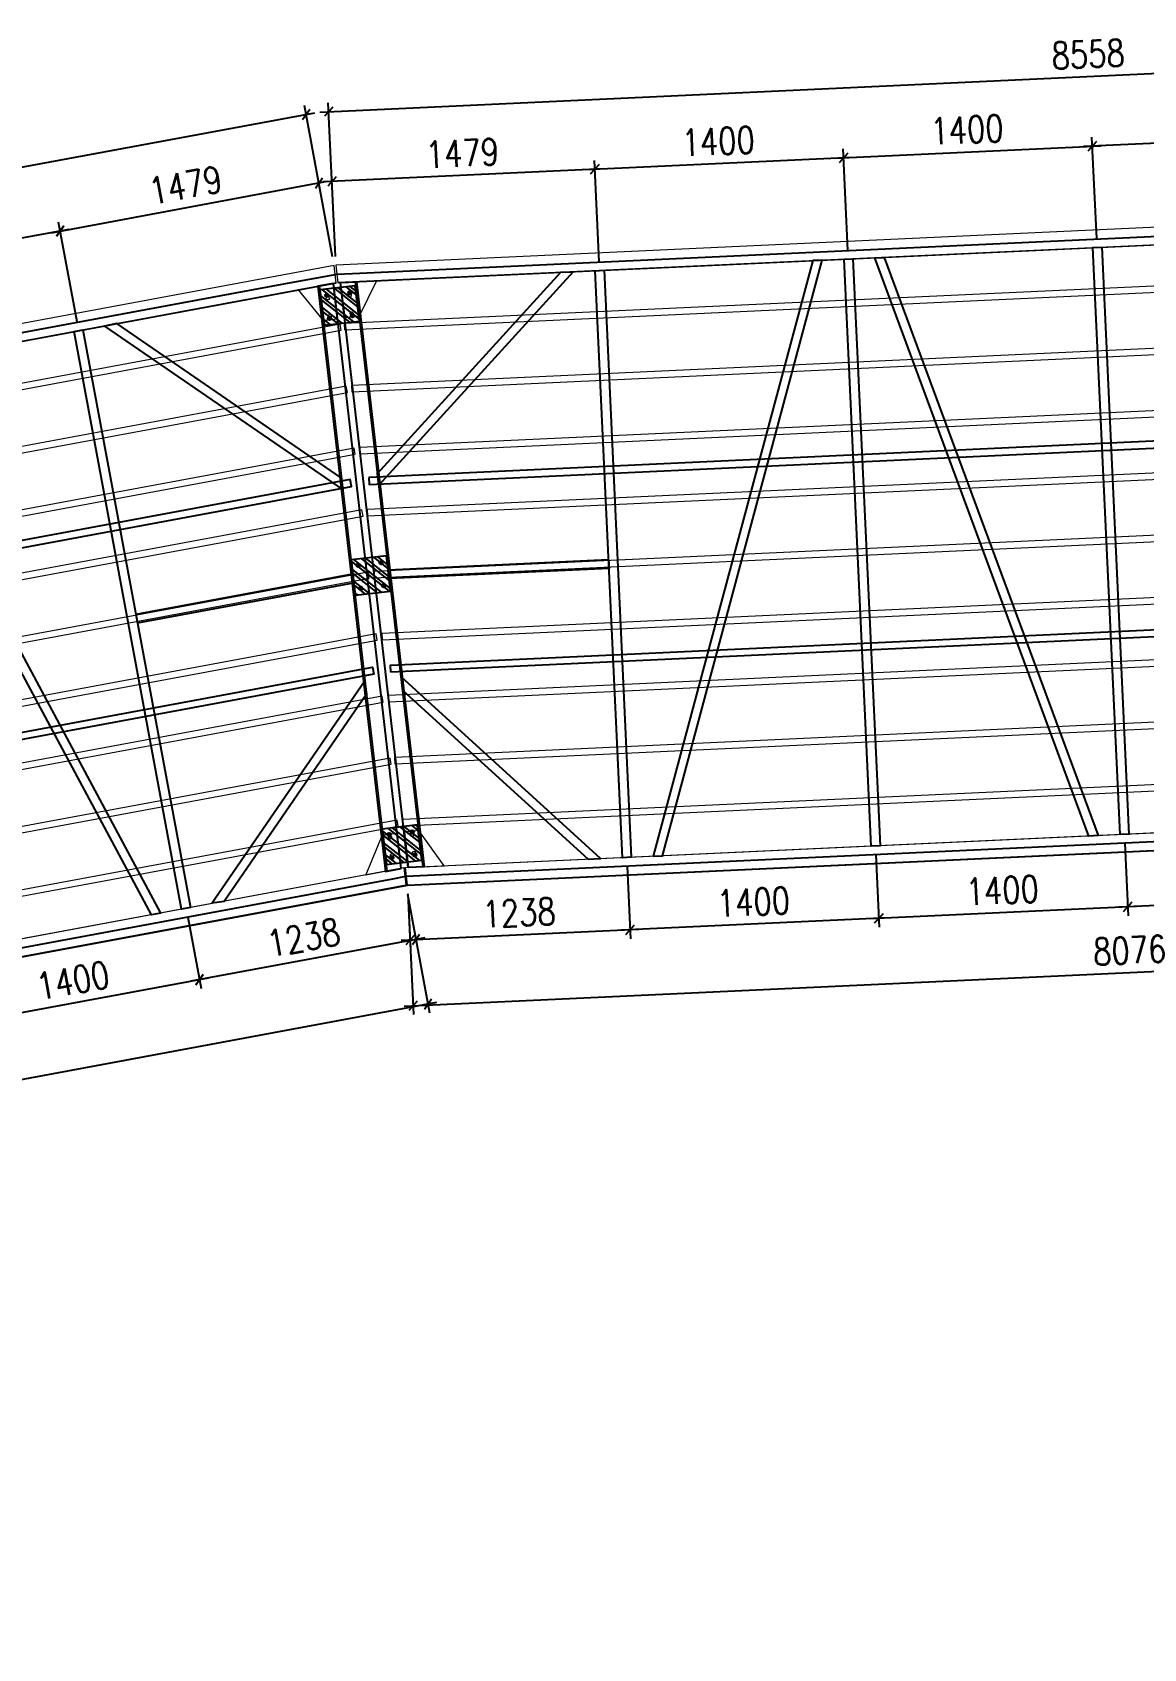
# Model space of a CAD drawing. Extents: x -259369 to -50372, y -155978 to 198088.
# Drawn here: x -169862 to -163615, y -18686 to -9597 of the extents above; entities that cross this region are included whole.
import ezdxf

# ---------------------------------------------------------------- set-up
doc = ezdxf.new("R2010")
doc.units = 0
doc.header["$LTSCALE"] = 1000
doc.header["$MEASUREMENT"] = 0
doc.linetypes.add('HIDDEN', pattern=[0.375, 0.25, -0.125])
for name, color, linetype, lineweight in [('加强板', 140, 'Continuous', 18), ('虚线', 8, 'Continuous', 0), ('铝主梁', 3, 'Continuous', 9), ('铝龙骨', 7, 'Continuous', 9)]:
    doc.layers.add(name, color=color, linetype=linetype, lineweight=lineweight)
for name, color, linetype in [('卡槽', 242, 'Continuous'), ('标注', 9, 'Continuous'), ('连接端梁', 130, 'Continuous'), ('铝横梁', 220, 'Continuous')]:
    doc.layers.add(name, color=color, linetype=linetype)
doc.styles.add('HZTXT', font='txtw.shx', dxfattribs={"width": 0.8, "bigfont": 'hztxtw.shx'})
doc.dimstyles.new('DIM-50', dxfattribs={"dimscale": 50, "dimtxt": 3, "dimasz": 1, "dimexe": 1, "dimexo": 1, "dimgap": 1, "dimtad": 1, "dimdec": 1, "dimdsep": 46, "dimtxsty": 'HZTXT', "dimblk": 'OBLIQUE', "dimblk1": 'ARCHTICK', "dimblk2": 'OBLIQUE', "dimcen": 0, "dimdle": 1, "dimclrd": 9, "dimclre": 9, "dimclrt": 2, "dimadec": 1, "dimazin": 0, "dimtfac": 1, "dimtdec": 1, "dimtix": 1, "dimtmove": 2, "dimatfit": 3, "dimldrblk": 'OBLIQUE', "dimfxl": 15, "dimtolj": 1, "dimtzin": 0, "dimarcsym": 1})

# ---------------------------------------------------------------- blocks, each defined once
blk = doc.blocks.new('橡胶块200x200x60')
h = blk.add_hatch()
h.set_pattern_fill('ANSI32', color=256, scale=10)
h.set_pattern_definition([(45, (0, 0), (-33.67596, 33.67596), []), (45, (22.45, 0), (-33.67596, 33.67596), [])])
h.paths.add_polyline_path([(25487.9, 88551.2), (25687.9, 88551.2), (25687.9, 88751.2), (25487.9, 88751.2)])
blk.add_lwpolyline([(25487.9, 88551.2), (25687.9, 88551.2), (25687.9, 88751.2), (25487.9, 88751.2)], close=True)
for points in [[(25512.9, 88716.2), (25532.9, 88716.2)], [(25522.9, 88726.2), (25522.9, 88706.2)], [(25662.9, 88716.2), (25642.9, 88716.2)], [(25652.9, 88726.2), (25652.9, 88706.2)], [(25512.9, 88586.2), (25532.9, 88586.2)], [(25522.9, 88576.2), (25522.9, 88596.2)], [(25662.9, 88586.2), (25642.9, 88586.2)], [(25652.9, 88576.2), (25652.9, 88596.2)]]:
    blk.add_lwpolyline(points)
for centre, radius in [((25522.9, 88716.2), 10), ((25522.9, 88716.2), 8), ((25652.9, 88716.2), 10), ((25652.9, 88716.2), 8), ((25522.9, 88586.2), 10), ((25522.9, 88586.2), 8), ((25652.9, 88586.2), 10), ((25652.9, 88586.2), 8)]:
    blk.add_circle(centre, radius)
blk = doc.blocks.new('_Oblique')
at = {"color": 0, "linetype": 'ByBlock', "lineweight": -2}
blk.add_line((-0.5, -0.5), (0.5, 0.5), dxfattribs=at)
blk = doc.blocks.new('*D1026')
at = {"layer": 'Defpoints', "color": 0, "transparency": 16777216}
for p in [(-171081.9, -10970.4), (-169601.3, -11274.8), (-170977.7, -11530.7)]:
    blk.add_point(p, dxfattribs=at)
at = {"layer": '标注', "color": 9, "lineweight": -2, "transparency": 16777216}
for p, q in [((-169656.3, -10705.4), (-171131.1, -10979.6)), ((-169610.5, -11225.7), (-169714.6, -10665.4)), ((-170986.9, -11481.6), (-171091, -10921.3))]:
    blk.add_line(p, q, dxfattribs=at)
for p, xscale, yscale, zscale, rotation in [((-169705.5, -10714.5), 50, 50, 50, 10.53223526396952), ((-171081.9, -10970.4), 50.00000000000001, 50.00000000000001, 50.00000000000001, 190.5322352639695)]:
    blk.add_blockref('_Oblique', p, dxfattribs=dict(at, xscale=xscale, yscale=yscale, zscale=zscale, rotation=rotation))
at = {"layer": '标注', "color": 2, "transparency": 16777216, "insert": (-170416.5, -10719.6), "char_height": 150, "attachment_point": 5, "rotation": 10.53224, "style": 'HZTXT'}
blk.add_mtext('\\A1;1400', dxfattribs=at)
blk = doc.blocks.new('_ArchTick')
at = {"color": 0, "linetype": 'ByBlock', "const_width": 0.4}
blk.add_lwpolyline([(-0.5, -0.5), (0.5, 0.5)], dxfattribs=at)
blk = doc.blocks.new('*D1028')
at = {"layer": 'Defpoints', "color": 0, "transparency": 16777216}
for p in [(-168323.2, -10058.1), (-168165.1, -10908.1), (-176579, -12472.4)]:
    blk.add_point(p, dxfattribs=at)
at = {"layer": '标注', "color": 9, "lineweight": -2, "transparency": 16777216}
for p, q in [((-176786.2, -11631.6), (-168274, -10049)), ((-168174.3, -10859), (-168332.3, -10008.9)), ((-176588.1, -12423.3), (-176746.1, -11573.3))]:
    blk.add_line(p, q, dxfattribs=at)
for p, xscale, yscale, zscale, rotation in [((-168323.2, -10058.1), 50, 50, 50, 10.53223526396951), ((-176737, -11622.4), 50.00000000000001, 50.00000000000001, 50.00000000000001, 190.5322352639695)]:
    blk.add_blockref('_Oblique', p, dxfattribs=dict(at, xscale=xscale, yscale=yscale, zscale=zscale, rotation=rotation))
at = {"layer": '标注', "color": 2, "transparency": 16777216, "insert": (-172552.9, -10717.4), "char_height": 150, "attachment_point": 5, "rotation": 10.53224, "style": 'HZTXT'}
blk.add_mtext('\\A1;8558', dxfattribs=at)
blk = doc.blocks.new('*D1029')
at = {"layer": 'Defpoints', "color": 0, "transparency": 16777216}
for p in [(-168251.4, -10444.2), (-168165.1, -10908.1), (-169601.3, -11274.8)]:
    blk.add_point(p, dxfattribs=at)
at = {"layer": '标注', "color": 9, "lineweight": -2, "transparency": 16777216}
for p, q in [((-169754.6, -10723.7), (-168202.2, -10435)), ((-168174.3, -10859), (-168260.5, -10395)), ((-169610.5, -11225.7), (-169714.6, -10665.4))]:
    blk.add_line(p, q, dxfattribs=at)
for p, xscale, yscale, zscale, rotation in [((-168251.4, -10444.2), 50, 50, 50, 10.53223526396951), ((-169705.5, -10714.5), 50.00000000000001, 50.00000000000001, 50.00000000000001, 190.5322352639695)]:
    blk.add_blockref('_Oblique', p, dxfattribs=dict(at, xscale=xscale, yscale=yscale, zscale=zscale, rotation=rotation))
at = {"layer": '标注', "color": 2, "transparency": 16777216, "insert": (-169001.3, -10456.5), "char_height": 150, "attachment_point": 5, "rotation": 10.53224, "style": 'HZTXT'}
blk.add_mtext('\\A1;1479', dxfattribs=at)
blk = doc.blocks.new('*D1030')
at = {"layer": 'Defpoints', "color": 0, "transparency": 16777216}
for p in [(-167762.3, -14393.2), (-167638.3, -15060.5), (-175702.3, -15869.4)]:
    blk.add_point(p, dxfattribs=at)
at = {"layer": '标注', "color": 9, "lineweight": -2, "transparency": 16777216}
for p, q in [((-167753.2, -14442.3), (-167629.1, -15109.6)), ((-175627.3, -16545.8), (-167589.1, -15051.3)), ((-175693.1, -15918.6), (-175569.1, -16585.9))]:
    blk.add_line(p, q, dxfattribs=at)
for p, xscale, yscale, zscale, rotation in [((-167638.3, -15060.5), 50, 50, 50, 10.53254622171061), ((-175578.2, -16536.7), 50.00000000000001, 50.00000000000001, 50.00000000000001, 190.5325462217106)]:
    blk.add_blockref('_Oblique', p, dxfattribs=dict(at, xscale=xscale, yscale=yscale, zscale=zscale, rotation=rotation))
at = {"layer": '标注', "color": 2, "transparency": 16777216, "insert": (-171631.1, -15675.7), "char_height": 150, "attachment_point": 5, "rotation": 10.53255, "style": 'HZTXT'}
blk.add_mtext('\\A1;8076', dxfattribs=at)
blk = doc.blocks.new('*D1034')
at = {"layer": 'Defpoints', "color": 0, "transparency": 16777216}
for p in [(-167762.3, -14393.2), (-168997.4, -14523.2), (-168922.9, -14923.6)]:
    blk.add_point(p, dxfattribs=at)
at = {"layer": '标注', "color": 9, "lineweight": -2, "transparency": 16777216}
for p, q in [((-167753.2, -14442.3), (-167696.6, -14746.5)), ((-168988.2, -14572.3), (-168913.8, -14972.8)), ((-167656.6, -14688.2), (-168972.1, -14932.8))]:
    blk.add_line(p, q, dxfattribs=at)
for p, xscale, yscale, zscale, rotation in [((-167705.8, -14697.3), 50, 50, 50, 10.53223526396952), ((-168922.9, -14923.6), 50.00000000000001, 50.00000000000001, 50.00000000000001, 190.5322352639695)]:
    blk.add_blockref('_Oblique', p, dxfattribs=dict(at, xscale=xscale, yscale=yscale, zscale=zscale, rotation=rotation))
at = {"layer": '标注', "color": 2, "transparency": 16777216, "insert": (-168337.2, -14687.6), "char_height": 150, "attachment_point": 5, "rotation": 10.53224, "style": 'HZTXT'}
blk.add_mtext('\\A1;1238', dxfattribs=at)
blk = doc.blocks.new('*D1035')
at = {"layer": 'Defpoints', "color": 0, "transparency": 16777216}
for p in [(-168997.4, -14523.2), (-170373.8, -14779.1), (-170299.3, -15179.5)]:
    blk.add_point(p, dxfattribs=at)
at = {"layer": '标注', "color": 9, "lineweight": -2, "transparency": 16777216}
for p, q in [((-168988.2, -14572.3), (-168913.8, -14972.8)), ((-170364.7, -14828.2), (-170290.2, -15228.7)), ((-168873.8, -14914.5), (-170348.5, -15188.7))]:
    blk.add_line(p, q, dxfattribs=at)
for p, xscale, yscale, zscale, rotation in [((-168922.9, -14923.6), 50, 50, 50, 10.53223526396952), ((-170299.3, -15179.5), 50.00000000000001, 50.00000000000001, 50.00000000000001, 190.5322352639695)]:
    blk.add_blockref('_Oblique', p, dxfattribs=dict(at, xscale=xscale, yscale=yscale, zscale=zscale, rotation=rotation))
at = {"layer": '标注', "color": 2, "transparency": 16777216, "insert": (-169634, -14928.7), "char_height": 150, "attachment_point": 5, "rotation": 10.53224, "style": 'HZTXT'}
blk.add_mtext('\\A1;1400', dxfattribs=at)
blk = doc.blocks.new('*D1045')
at = {"layer": 'Defpoints', "color": 0, "transparency": 16777216}
for p in [(-163903.7, -10237.6), (-163877.3, -10806.9), (-162478.8, -10742)]:
    blk.add_point(p, dxfattribs=at)
at = {"layer": '标注', "color": 9, "lineweight": -2, "transparency": 16777216}
for p, q in [((-162455.3, -10170.4), (-163953.7, -10239.9)), ((-162481.1, -10692.1), (-162507.5, -10122.8)), ((-163879.6, -10756.9), (-163906, -10187.6))]:
    blk.add_line(p, q, dxfattribs=at)
at = {"layer": '标注', "color": 9, "lineweight": -2, "transparency": 16777216, "xscale": 49.99999999999999, "yscale": 49.99999999999999, "zscale": 49.99999999999999}
for p, rotation in [((-162505.2, -10172.7), 2.654117485153727), ((-163903.7, -10237.6), 182.6541174851537)]:
    blk.add_blockref('_Oblique', p, dxfattribs=dict(at, rotation=rotation))
at = {"layer": '标注', "color": 2, "transparency": 16777216, "insert": (-163210.2, -10080.3), "char_height": 150, "attachment_point": 5, "rotation": 2.65412, "style": 'HZTXT'}
blk.add_mtext('\\A1;1400', dxfattribs=at)
blk = doc.blocks.new('*D1046')
at = {"layer": 'Defpoints', "color": 0, "transparency": 16777216}
for p in [(-159647.5, -9647.1), (-159607.4, -10510.8), (-168156.3, -10907.1)]:
    blk.add_point(p, dxfattribs=at)
at = {"layer": '标注', "color": 9, "lineweight": -2, "transparency": 16777216}
for p, q in [((-159609.7, -10460.9), (-159649.8, -9597.2)), ((-168246.2, -10045.8), (-159597.5, -9644.8)), ((-168158.6, -10857.2), (-168198.6, -9993.5))]:
    blk.add_line(p, q, dxfattribs=at)
at = {"layer": '标注', "color": 9, "lineweight": -2, "transparency": 16777216, "xscale": 49.99999999999999, "yscale": 49.99999999999999, "zscale": 49.99999999999999}
for p, rotation in [((-159647.5, -9647.1), 2.654117485153727), ((-168196.3, -10043.4), 182.6541174851537)]:
    blk.add_blockref('_Oblique', p, dxfattribs=dict(at, rotation=rotation))
at = {"layer": '标注', "color": 2, "transparency": 16777216, "insert": (-163927.7, -9720.4), "char_height": 150, "attachment_point": 5, "rotation": 2.65412, "style": 'HZTXT'}
blk.add_mtext('\\A1;8558', dxfattribs=at)
blk = doc.blocks.new('*D1048')
at = {"layer": 'Defpoints', "color": 0, "transparency": 16777216}
for p in [(-159686.1, -14018.2), (-167753.4, -14392.2), (-159654.7, -14696.2)]:
    blk.add_point(p, dxfattribs=at)
at = {"layer": '标注', "color": 9, "lineweight": -2, "transparency": 16777216}
for p, q in [((-159683.8, -14068.1), (-159652.4, -14746.1)), ((-167751.1, -14442.1), (-167719.7, -15120.1)), ((-167772, -15072.5), (-159604.7, -14693.9))]:
    blk.add_line(p, q, dxfattribs=at)
for p, xscale, yscale, zscale, rotation in [((-159654.7, -14696.2), 50, 50, 50, 2.65442844321068), ((-167722, -15070.2), 49.99999999999999, 49.99999999999999, 49.99999999999999, 182.6544284432107)]:
    blk.add_blockref('_Oblique', p, dxfattribs=dict(at, xscale=xscale, yscale=yscale, zscale=zscale, rotation=rotation))
at = {"layer": '标注', "color": 2, "transparency": 16777216, "insert": (-163694.1, -14758.3), "char_height": 150, "attachment_point": 5, "rotation": 2.65443, "style": 'HZTXT'}
blk.add_mtext('\\A1;8076', dxfattribs=at)
blk = doc.blocks.new('*D1049')
at = {"layer": 'Defpoints', "color": 0, "transparency": 16777216}
for p in [(-166700.7, -10367.2), (-165275.8, -10871.7), (-166674.3, -10936.5)]:
    blk.add_point(p, dxfattribs=at)
at = {"layer": '标注', "color": 9, "lineweight": -2, "transparency": 16777216}
for p, q in [((-165278.1, -10821.7), (-165304.5, -10252.4)), ((-165252.2, -10300.1), (-166750.6, -10369.5)), ((-166676.6, -10886.6), (-166703, -10317.3))]:
    blk.add_line(p, q, dxfattribs=at)
at = {"layer": '标注', "color": 9, "lineweight": -2, "transparency": 16777216, "xscale": 49.99999999999999, "yscale": 49.99999999999999, "zscale": 49.99999999999999}
for p, rotation in [((-166700.7, -10367.2), 182.6541174851537), ((-165302.2, -10302.4), 2.654117485153727)]:
    blk.add_blockref('_Oblique', p, dxfattribs=dict(at, rotation=rotation))
at = {"layer": '标注', "color": 2, "transparency": 16777216, "insert": (-166007.2, -10209.9), "char_height": 150, "attachment_point": 5, "rotation": 2.65412, "style": 'HZTXT'}
blk.add_mtext('\\A1;1400', dxfattribs=at)
blk = doc.blocks.new('*D1050')
at = {"layer": 'Defpoints', "color": 0, "transparency": 16777216}
for p in [(-168178.1, -10435.7), (-168156.3, -10907.1), (-166674.3, -10936.5)]:
    blk.add_point(p, dxfattribs=at)
at = {"layer": '标注', "color": 9, "lineweight": -2, "transparency": 16777216}
for p, q in [((-166676.6, -10886.6), (-166703, -10317.3)), ((-166650.7, -10364.9), (-168228.1, -10438)), ((-168158.6, -10857.2), (-168180.4, -10385.8))]:
    blk.add_line(p, q, dxfattribs=at)
at = {"layer": '标注', "color": 9, "lineweight": -2, "transparency": 16777216, "xscale": 49.99999999999999, "yscale": 49.99999999999999, "zscale": 49.99999999999999}
for p, rotation in [((-166700.7, -10367.2), 2.654117485153727), ((-168178.1, -10435.7), 182.6541174851537)]:
    blk.add_blockref('_Oblique', p, dxfattribs=dict(at, rotation=rotation))
at = {"layer": '标注', "color": 2, "transparency": 16777216, "insert": (-167445.2, -10276.6), "char_height": 150, "attachment_point": 5, "rotation": 2.65412, "style": 'HZTXT'}
blk.add_mtext('\\A1;1479', dxfattribs=at)
blk = doc.blocks.new('*D1051')
at = {"layer": 'Defpoints', "color": 0, "transparency": 16777216}
for p in [(-163903.7, -10237.6), (-163877.3, -10806.9), (-165275.8, -10871.7)]:
    blk.add_point(p, dxfattribs=at)
at = {"layer": '标注', "color": 9, "lineweight": -2, "transparency": 16777216}
for p, q in [((-165352.1, -10304.7), (-163853.8, -10235.2)), ((-165278.1, -10821.7), (-165304.5, -10252.4)), ((-163879.6, -10756.9), (-163906, -10187.6))]:
    blk.add_line(p, q, dxfattribs=at)
at = {"layer": '标注', "color": 9, "lineweight": -2, "transparency": 16777216, "xscale": 49.99999999999999, "yscale": 49.99999999999999, "zscale": 49.99999999999999}
for p, rotation in [((-163903.7, -10237.6), 2.654117485153715), ((-165302.2, -10302.4), 182.6541174851537)]:
    blk.add_blockref('_Oblique', p, dxfattribs=dict(at, rotation=rotation))
at = {"layer": '标注', "color": 2, "transparency": 16777216, "insert": (-164608.7, -10145.1), "char_height": 150, "attachment_point": 5, "rotation": 2.65412, "style": 'HZTXT'}
blk.add_mtext('\\A1;1400', dxfattribs=at)
blk = doc.blocks.new('*D1054')
at = {"layer": 'Defpoints', "color": 0, "transparency": 16777216}
for p in [(-162325.8, -14042.5), (-163724.3, -14107.3), (-163705.5, -14514.2)]:
    blk.add_point(p, dxfattribs=at)
at = {"layer": '标注', "color": 9, "lineweight": -2, "transparency": 16777216}
for p, q in [((-163722, -14157.3), (-163703.1, -14564.1)), ((-162323.5, -14092.4), (-162304.6, -14499.3)), ((-162257, -14447.1), (-163755.4, -14516.5))]:
    blk.add_line(p, q, dxfattribs=at)
at = {"layer": '标注', "color": 9, "lineweight": -2, "transparency": 16777216, "xscale": 49.99999999999999, "yscale": 49.99999999999999, "zscale": 49.99999999999999}
for p, rotation in [((-162307, -14449.4), 2.654117485153727), ((-163705.5, -14514.2), 182.6541174851537)]:
    blk.add_blockref('_Oblique', p, dxfattribs=dict(at, rotation=rotation))
at = {"layer": '标注', "color": 2, "transparency": 16777216, "insert": (-163012, -14356.9), "char_height": 150, "attachment_point": 5, "rotation": 2.65412, "style": 'HZTXT'}
blk.add_mtext('\\A1;1400', dxfattribs=at)
blk = doc.blocks.new('*D1055')
at = {"layer": 'Defpoints', "color": 0, "transparency": 16777216}
for p in [(-165122.8, -14172.1), (-163724.3, -14107.3), (-165103.9, -14579)]:
    blk.add_point(p, dxfattribs=at)
at = {"layer": '标注', "color": 9, "lineweight": -2, "transparency": 16777216}
for p, q in [((-163722, -14157.3), (-163703.1, -14564.1)), ((-165120.5, -14222.1), (-165101.6, -14629)), ((-163655.5, -14511.9), (-165153.9, -14581.3))]:
    blk.add_line(p, q, dxfattribs=at)
at = {"layer": '标注', "color": 9, "lineweight": -2, "transparency": 16777216, "xscale": 49.99999999999999, "yscale": 49.99999999999999, "zscale": 49.99999999999999}
for p, rotation in [((-163705.5, -14514.2), 2.654117485153727), ((-165103.9, -14579), 182.6541174851537)]:
    blk.add_blockref('_Oblique', p, dxfattribs=dict(at, rotation=rotation))
at = {"layer": '标注', "color": 2, "transparency": 16777216, "insert": (-164410.5, -14421.7), "char_height": 150, "attachment_point": 5, "rotation": 2.65412, "style": 'HZTXT'}
blk.add_mtext('\\A1;1400', dxfattribs=at)
blk = doc.blocks.new('*D1056')
at = {"layer": 'Defpoints', "color": 0, "transparency": 16777216}
for p in [(-165122.8, -14172.1), (-166521.3, -14237), (-166502.4, -14643.9)]:
    blk.add_point(p, dxfattribs=at)
at = {"layer": '标注', "color": 9, "lineweight": -2, "transparency": 16777216}
for p, q in [((-165120.5, -14222.1), (-165101.6, -14629)), ((-166519, -14286.9), (-166500.1, -14693.8)), ((-165054, -14576.7), (-166552.4, -14646.2))]:
    blk.add_line(p, q, dxfattribs=at)
at = {"layer": '标注', "color": 9, "lineweight": -2, "transparency": 16777216, "xscale": 49.99999999999999, "yscale": 49.99999999999999, "zscale": 49.99999999999999}
for p, rotation in [((-166502.4, -14643.9), 182.6541174851537), ((-165103.9, -14579), 2.654117485153727)]:
    blk.add_blockref('_Oblique', p, dxfattribs=dict(at, rotation=rotation))
at = {"layer": '标注', "color": 2, "transparency": 16777216, "insert": (-165809, -14486.6), "char_height": 150, "attachment_point": 5, "rotation": 2.65412, "style": 'HZTXT'}
blk.add_mtext('\\A1;1400', dxfattribs=at)
blk = doc.blocks.new('*D1057')
at = {"layer": 'Defpoints', "color": 0, "transparency": 16777216}
for p in [(-166521.3, -14237), (-167753.4, -14392.2), (-167739.1, -14701.2)]:
    blk.add_point(p, dxfattribs=at)
at = {"layer": '标注', "color": 9, "lineweight": -2, "transparency": 16777216}
for p, q in [((-166519, -14286.9), (-166500.1, -14693.8)), ((-167751.1, -14442.1), (-167736.8, -14751.1)), ((-166452.5, -14641.5), (-167789.1, -14703.5))]:
    blk.add_line(p, q, dxfattribs=at)
at = {"layer": '标注', "color": 9, "lineweight": -2, "transparency": 16777216, "xscale": 49.99999999999999, "yscale": 49.99999999999999, "zscale": 49.99999999999999}
for p, rotation in [((-166502.4, -14643.9), 2.654117485153727), ((-167739.1, -14701.2), 182.6541174851537)]:
    blk.add_blockref('_Oblique', p, dxfattribs=dict(at, rotation=rotation))
at = {"layer": '标注', "color": 2, "transparency": 16777216, "insert": (-167126.6, -14547.7), "char_height": 150, "attachment_point": 5, "rotation": 2.65412, "style": 'HZTXT'}
blk.add_mtext('\\A1;1238', dxfattribs=at)

msp = doc.modelspace()

# ---------------------------------------------------------------- linework, layer by layer
at = {"elevation": 29521}
for points in [[(-168257.86, -11025.05), (-168250.77, -11086.42)], [(-168039.29, -10999.79), (-168031.87, -11063.95)]]:
    msp.add_lwpolyline(points, dxfattribs=at)
at = {"layer": '加强板', "color": 5, "elevation": 29521}
for points in [[(-168127.38, -11003.87), (-167927.6, -10994.61), (-168024.94, -11193.36), (-168104.41, -11202.55)], [(-168127.35, -11003.87), (-167927.57, -10994.61), (-168024.91, -11193.36), (-168104.38, -11202.54)], [(-168171.21, -11008.94), (-168367.83, -11045.5), (-168227.72, -11216.8), (-168148.25, -11207.62)], [(-168171.21, -11008.94), (-168367.83, -11045.5), (-168227.72, -11216.8), (-168148.25, -11207.62)], [(-167747.09, -14293.79), (-167547.31, -14284.53), (-167690.59, -14085.93), (-167770.06, -14095.12)], [(-167747.06, -14293.79), (-167547.28, -14284.53), (-167690.56, -14085.93), (-167770.03, -14095.12)], [(-167790.98, -14298.87), (-167987.6, -14335.42), (-167893.4, -14109.37), (-167813.93, -14100.19)], [(-167790.98, -14298.87), (-167987.6, -14335.42), (-167893.4, -14109.37), (-167813.93, -14100.19)]]:
    msp.add_lwpolyline(points, close=True, dxfattribs=at)
at = {"layer": '加强板', "color": 5}
for centre in [(-168201.76, -11093, 29521), (-168201.76, -11093, 29521), (-168078.45, -11078.75, 29521), (-168078.42, -11078.74, 29521), (-168066.97, -11178.08, 29521), (-168066.94, -11178.08, 29521), (-168190.28, -11192.34, 29521), (-168190.28, -11192.34, 29521), (-167851.37, -14124.65, 29521), (-167851.37, -14124.65, 29521), (-167728.03, -14110.39, 29521), (-167728, -14110.39, 29521), (-167839.89, -14223.99, 29521), (-167839.89, -14223.99, 29521), (-167716.54, -14209.73, 29521), (-167716.51, -14209.73, 29521)]:
    msp.add_circle(centre, 9, dxfattribs=at)
at = {"layer": '卡槽', "color": 22, "ltscale": 5000, "elevation": 29521}
for points in [[(-167971.28, -12099.84), (-167969.43, -12139.79), (-159682.52, -11755.64), (-159684.37, -11715.69)], [(-176232.25, -13628.56), (-176224.94, -13667.88), (-168068.89, -12151.5), (-168076.2, -12112.18)], [(-167846.62, -13195.2), (-167848.47, -13155.25), (-159704.26, -12777.71), (-159702.41, -12817.67)], [(-175958.63, -14696.5), (-175965.94, -14657.18), (-167950.34, -13166.91), (-167943.03, -13206.23)]]:
    msp.add_lwpolyline(points, close=True, dxfattribs=at)
at = {"layer": '虚线', "color": 1, "linetype": 'HIDDEN', "ltscale": 300}
for p, q in [((-159610.17, -10609.05, 29521), (-168144.98, -11004.69, 29521)), ((-159610.17, -10609.05, 29521), (-168144.98, -11004.69, 29521)), ((-168154.39, -11005.81, 29521), (-176554.41, -12567.55, 29521)), ((-168154.39, -11005.81, 29521), (-176554.41, -12567.55, 29521)), ((-168248.01, -11023.22, 29521), (-167867.88, -14313.16, 29521)), ((-168248.01, -11023.22, 29521), (-167867.88, -14313.16, 29521)), ((-168049.33, -11000.25, 29521), (-167668.95, -14290.17, 29521)), ((-168049.3, -11000.25, 29521), (-167668.92, -14290.17, 29521)), ((-159684.02, -13920.02, 29521), (-167764.6, -14294.6, 29521)), ((-159684.02, -13920.02, 29521), (-167764.6, -14294.6, 29521)), ((-167773.72, -14295.65, 29521), (-175726.7, -15774.28, 29521)), ((-167773.72, -14295.65, 29521), (-175726.7, -15774.28, 29521))]:
    msp.add_line(p, q, dxfattribs=at)
at = {"layer": '连接端梁', "color": 0, "elevation": 29521}
for points in [[(-191587.11, -25273.37), (-192333.96, -19118.52), (-192346.85, -19012.23), (-192342.21, -19003.62), (-192234.62, -18950.48), (-184704.52, -15230.4), (-184688.32, -15223.63), (-176862.9, -12619), (-176575.33, -12523.28), (-176566.19, -12520.87), (-168457.63, -11013.37), (-168159.65, -10957.97), (-168150.25, -10956.83), (-168062.84, -10952.77), (-159608.83, -10560.88), (-159599.38, -10561.04), (-159512.24, -10569), (-151386.14, -11312.08)], [(-188211.86, -24863.81), (-188682.2, -20987.76), (-183400.01, -18378.21), (-175789.15, -15845), (-175718.82, -15821.59), (-167836.17, -14356.09), (-167763.29, -14342.54), (-159680.14, -13967.84), (-151695.75, -14697.95), (-151622.31, -14704.66), (-143812.93, -16522.27), (-143741.14, -16538.98), (-136254.6, -19409.83), (-136190.26, -19434.5), (-130865.29, -22369.27), (-131212.11, -26177.21)], [(-188145.66, -24994.29), (-188627.5, -21023.41), (-183389.29, -18428.68), (-175702.26, -15869.42), (-167753.44, -14392.19), (-159677.19, -14018.42), (-151625.94, -14755.16), (-143751.66, -16588.49), (-136202.99, -19483.84), (-130918.29, -22403.06), (-131281.41, -26386.54)]]:
    msp.add_lwpolyline(points, dxfattribs=at)
at = {"layer": '连接端梁', "elevation": 29521}
for points in [[(-167789.04, -14298.5), (-168169.17, -11008.56), (-168257.86, -11025.05), (-167877.73, -14314.99)], [(-167789.04, -14298.5), (-168169.17, -11008.56), (-168257.86, -11025.05), (-167877.73, -14314.99)], [(-167749.05, -14293.88), (-168129.44, -11003.97), (-168039.32, -10999.79), (-167658.93, -14289.7)], [(-167749.02, -14293.88), (-168129.41, -11003.97), (-168039.29, -10999.79), (-167658.9, -14289.7)]]:
    msp.add_lwpolyline(points, close=True, dxfattribs=at)
at = {"layer": '铝主梁', "color": 3, "elevation": 29521}
for points in [[(-168156.28, -10907.11), (-168144.2, -11006.65), (-159610.23, -10611.05), (-159607.43, -10510.81), (-168156.25, -10907.1)], [(-176578.99, -12472.44), (-176553.37, -12569.39), (-168154.17, -11007.81), (-168165.14, -10908.13), (-176578.96, -12472.44)]]:
    msp.add_lwpolyline(points, dxfattribs=at)
for points in [[(-159686.1, -14018.19), (-167753.44, -14392.19), (-167765.38, -14292.64), (-159683.42, -13917.99)], [(-167762.33, -14393.19), (-175702.26, -15869.42), (-175727.73, -15772.44), (-167773.4, -14293.56)]]:
    msp.add_lwpolyline(points, close=True, dxfattribs=at)
at = {"layer": '铝横梁', "color": 243, "elevation": 29521}
for points in [[(-163851.34, -10805.65), (-163698.34, -14106.11), (-163748.29, -14108.42), (-163901.29, -10807.97)], [(-165474.97, -10880.92), (-166372.47, -14230.07), (-166320.24, -14228.25), (-165422.73, -10879.1)], [(-165249.83, -10870.48), (-165096.83, -14170.93), (-165146.78, -14173.25), (-165299.78, -10872.79)], [(-165074.63, -10862.36), (-163871.14, -14114.12), (-163923.32, -14117.14), (-165126.82, -10865.38)], [(-167922.65, -12078.59), (-166890.94, -10946.56), (-166821.5, -10944.6), (-167913.72, -12143.01)], [(-166648.33, -10935.31), (-166495.33, -14235.76), (-166545.28, -14238.08), (-166698.27, -10937.62)], [(-168125.34, -12102.02), (-169388.09, -11235.19), (-169455.96, -11249.24), (-168119.17, -12166.9)], [(-169577.72, -11270.44), (-168973.79, -14518.77), (-169022.95, -14527.91), (-169626.88, -11279.58)], [(-170779.74, -11493.92), (-169141.9, -14550.03), (-169193.17, -14560.18), (-170831.02, -11504.07)], [(-167860, -12619.25), (-166622.96, -12561.89), (-166620.65, -12611.84), (-167854.38, -12669.04)], [(-168062.64, -12644.68), (-169280.14, -12871.02), (-169271.36, -12918.22), (-168057.12, -12692.47)], [(-167984.73, -13318.93), (-168784.15, -14483.5), (-168852.39, -14494.57), (-167994.63, -13244.99)], [(-167781.95, -13295.49), (-166737.95, -14247), (-166668.8, -14242.38), (-167789, -13221.42)]]:
    msp.add_lwpolyline(points, close=True, dxfattribs=at)
at = {"layer": '铝龙骨', "color": 0, "elevation": 29521}
for points in [[(-159618.5, -10876.72), (-159620.12, -10841.76), (-168109, -11235.27), (-168107.38, -11270.23)], [(-168125.95, -11272.1), (-168132.35, -11237.69), (-176487.17, -12791.03), (-176480.78, -12825.44)], [(-159632.26, -11227.73), (-159633.88, -11192.77), (-168067.82, -11583.74), (-168066.2, -11618.7)], [(-168091.47, -11621.69), (-168097.87, -11587.28), (-176398.62, -13130.56), (-176392.22, -13164.97)], [(-159636.03, -11578.28), (-159637.65, -11543.32), (-168021.65, -11931.97), (-168020.03, -11966.93)], [(-159639.8, -11928.83), (-159641.42, -11893.87), (-167980.47, -12280.44), (-167978.85, -12315.4)], [(-168047.15, -11969.45), (-168053.55, -11935.04), (-176305.15, -13469.18), (-176298.75, -13503.59)], [(-159653.56, -12279.85), (-159655.18, -12244.88), (-167944.28, -12629.14), (-167942.66, -12664.1)], [(-168002.84, -12317.21), (-168009.24, -12282.79), (-176216.59, -13808.71), (-176210.2, -13843.12)], [(-167968.36, -12666.79), (-167974.76, -12632.38), (-176132.96, -14149.16), (-176126.56, -14183.57)], [(-159657.33, -12630.4), (-159658.95, -12595.44), (-167898.11, -12977.37), (-167896.49, -13012.33)], [(-167924.05, -13014.55), (-167930.45, -12980.14), (-176039.48, -14487.78), (-176033.09, -14522.19)], [(-159671.09, -12981.41), (-159672.71, -12946.45), (-167861.92, -13326.07), (-167860.3, -13361.03)], [(-167889.57, -13364.14), (-167895.96, -13329.73), (-175955.85, -14828.23), (-175949.45, -14862.64)], [(-159674.86, -13331.96), (-159676.49, -13297), (-167825.73, -13674.77), (-167824.11, -13709.73)], [(-167845.25, -13711.9), (-167851.65, -13677.49), (-175872.21, -15168.68), (-175865.81, -15203.09)], [(-159683.63, -13682.74), (-159685.25, -13647.78), (-167779.56, -14023), (-167777.94, -14057.97)], [(-167805.86, -14060.57), (-167812.25, -14026.16), (-175778.74, -15507.3), (-175772.34, -15541.71)]]:
    msp.add_lwpolyline(points, close=True, dxfattribs=at)

# ---------------------------------------------------------------- block references
at = {"rotation": 276.5909512305905}
for p in [(-259136.83, 4109.88, 29521), (-258961.46, 2592.04, 29521), (-258786.56, 1078.38, 29521)]:
    msp.add_blockref('橡胶块200x200x60', p, dxfattribs=at)

# ---------------------------------------------------------------- dimensions: what is measured, and where the dimension line sits
at = {"layer": '标注'}
for base, p1, p2, angle, picture, middle in [((-159647.47, -9647.15, 29521), (-168156.25, -10907.1, 29521), (-159607.43, -10510.81, 29521), 182.654117, '*D1046', (-163927.67, -9720.43, 29521)), ((-163903.7, -10237.56, 29521), (-162478.81, -10742.03, 29521), (-163877.31, -10806.85, 29521), 182.654117, '*D1045', (-163210.24, -10080.28, 29521)), ((-168323.18, -10058.11, 29521), (-176578.96, -12472.44, 29521), (-168165.14, -10908.13, 29521), 190.532235, '*D1028', (-172552.93, -10717.36, 29521)), ((-163903.7, -10237.56, 29521), (-165275.8, -10871.68, 29521), (-163877.31, -10806.85, 29521), 2.654117, '*D1051', (-164608.73, -10145.11, 29521)), ((-168178.1, -10435.7, 29521), (-166674.3, -10936.51, 29521), (-168156.25, -10907.1, 29521), 182.654117, '*D1050', (-167445.19, -10276.59, 29521)), ((-166700.69, -10367.21, 29521), (-165275.8, -10871.68, 29521), (-166674.3, -10936.51, 29521), 182.654117, '*D1049', (-166007.23, -10209.93, 29521)), ((-168251.4, -10444.17, 29521), (-169601.32, -11274.83, 29521), (-168165.14, -10908.13, 29521), 190.532235, '*D1029', (-169001.29, -10456.45, 29521)), ((-171081.9, -10970.42, 29521), (-169601.32, -11274.83, 29521), (-170977.73, -11530.73, 29521), 190.532235, '*D1026', (-170416.55, -10719.58, 29521)), ((-163705.45, -14514.2, 29521), (-162325.82, -14042.48, 29521), (-163724.32, -14107.31, 29521), 2.654117, '*D1054', (-163011.99, -14356.92, 29521)), ((-166502.44, -14643.86, 29521), (-165122.8, -14172.14, 29521), (-166521.3, -14236.97, 29521), 2.654117, '*D1056', (-165808.98, -14486.58, 29521)), ((-165103.94, -14579.03, 29521), (-163724.32, -14107.31, 29521), (-165122.8, -14172.14, 29521), 2.654117, '*D1055', (-164410.49, -14421.75, 29521)), ((-167739.11, -14701.19, 29521), (-166521.3, -14236.97, 29521), (-167753.44, -14392.19, 29521), 2.654117, '*D1057', (-167126.57, -14547.66, 29521)), ((-168922.93, -14923.63, 29521), (-167762.33, -14393.17, 29521), (-168997.39, -14523.16, 29521), 10.532235, '*D1034', (-168337.2, -14687.59, 29521)), ((-170299.34, -15179.53, 29521), (-168997.39, -14523.16, 29521), (-170373.8, -14779.07, 29521), 10.532235, '*D1035', (-169633.99, -14928.68, 29521))]:
    dim = msp.add_linear_dim(base=base, p1=p1, p2=p2, angle=angle, dimstyle='DIM-50', dxfattribs=at)
    dim.commit()
    dim.dimension.update_dxf_attribs({"geometry": picture, "text_midpoint": middle})
for p1, p2, picture, middle in [((-167753.44, -14392.19, 29521), (-159686.1, -14018.17, 29521), '*D1048', (-163694.13, -14758.31, 29521)), ((-175702.26, -15869.42, 29521), (-167762.33, -14393.17, 29521), '*D1030', (-171631.08, -15675.69, 29521))]:
    dim = msp.add_aligned_dim(p1=p1, p2=p2, distance=-678.72, dimstyle='DIM-50', dxfattribs=at)
    dim.commit()
    dim.dimension.update_dxf_attribs({"geometry": picture, "text_midpoint": middle})

doc.saveas('drawing.dxf')
